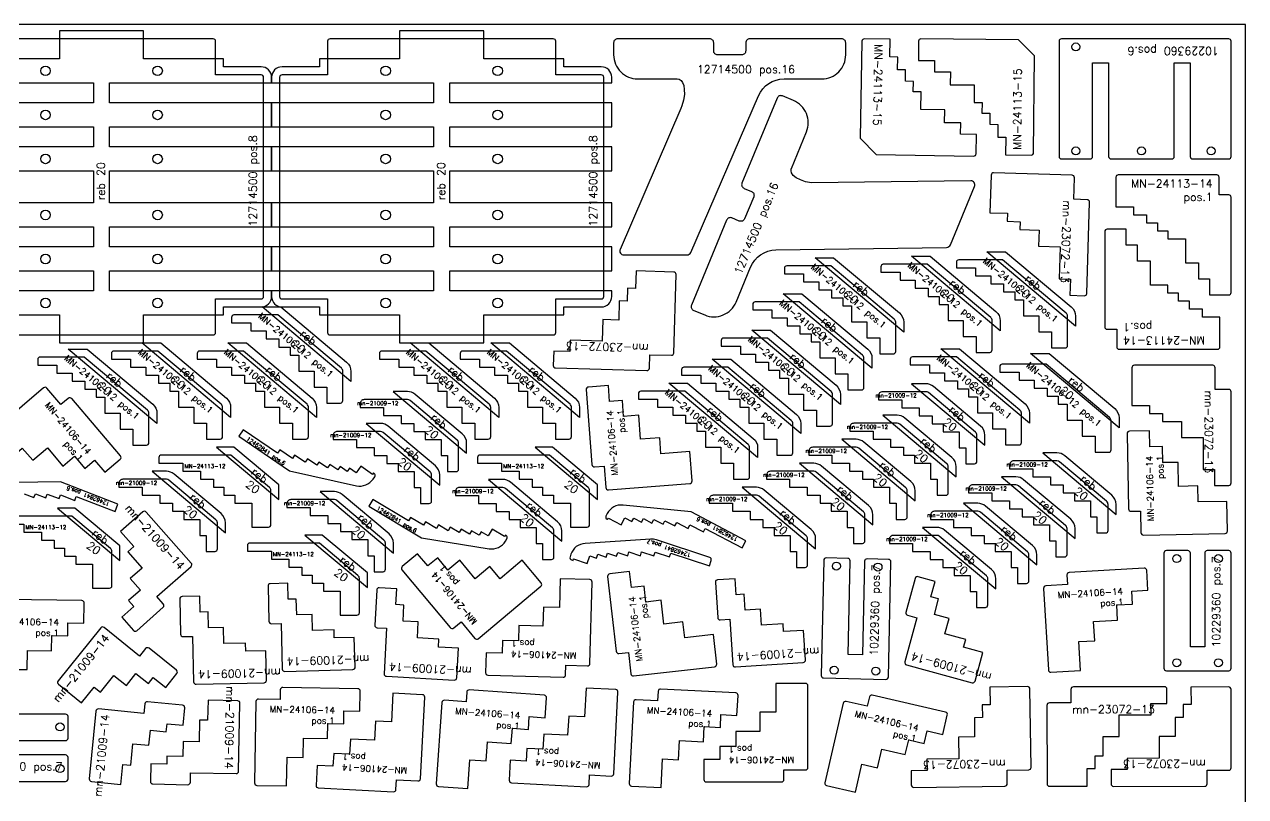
# Model space of a CAD drawing. Header units: millimetres. Extents: x 0 to 2500, y -105 to 1860.
# Drawn here: x 974 to 2500, y 895 to 1860 of the extents above; entities that cross this region are included whole.
import ezdxf

# ---------------------------------------------------------------- set-up
doc = ezdxf.new("R2010")
doc.units = ezdxf.units.MM
for name, color, linetype in [('10229360', 7, 'Continuous'), ('12462841', 7, 'Continuous'), ('12714500', 7, 'Continuous'), ('MN-21009-12', 7, 'Continuous'), ('MN-21009-14', 7, 'Continuous'), ('MN-23072-13', 7, 'Continuous'), ('MN-24106-12', 7, 'Continuous'), ('MN-24106-14', 7, 'Continuous'), ('MN-24113-13', 7, 'Continuous'), ('MN-24113-14', 7, 'Continuous'), ('MN24113-12', 7, 'Continuous'), ('reb 20', 6, 'Continuous'), ('Rebaixo', 6, 'Continuous'), ('sheet', 24, 'Continuous'), ('Texto', 7, 'Continuous')]:
    doc.layers.add(name, color=color, linetype=linetype)
doc.styles.get("Standard").update_dxf_attribs({"font": 'txt.shx'})

msp = doc.modelspace()

# ---------------------------------------------------------------- linework, layer by layer
at = {"layer": '10229360', "color": 32}
for points in [[(2308.9, 1812), (2328.9, 1812), (2328.9, 1695, 0.414214), (2331.9, 1692), (2407.9, 1692, 0.414214), (2410.9, 1695), (2410.9, 1812), (2430.9, 1812), (2430.9, 1695, 0.414214), (2433.9, 1692), (2478.9, 1692, 0.414214), (2481.9, 1695), (2481.9, 1839, 0.414214), (2478.9, 1842), (2269.9, 1842, 0.414214), (2266.9, 1839), (2266.9, 1695, 0.414214), (2269.9, 1692), (2305.9, 1692, 0.414214), (2308.9, 1695)], [(2023.9, 1189.4), (2021.3, 1072.4), (2003.3, 1072.8), (2005.9, 1189.8, 0.414214), (2003, 1192.9), (1976, 1193.5, 0.414214), (1972.9, 1190.5), (1969.7, 1046.6, 0.414214), (1972.7, 1043.5), (2050.6, 1041.8, 0.414214), (2053.7, 1044.7), (2056.9, 1188.7, 0.414214), (2054, 1191.7), (2027, 1192.3, 0.414214)], [(2449, 1199.6), (2449, 1082.6), (2431, 1082.6), (2431, 1199.6, 0.414214), (2428, 1202.6), (2401, 1202.6, 0.414214), (2398, 1199.6), (2398, 1055.6, 0.414214), (2401, 1052.6), (2479, 1052.6, 0.414214), (2482, 1055.6), (2482, 1199.6, 0.414214), (2479, 1202.6), (2452, 1202.6, 0.414214)], [(1025.6, 947.3), (908.6, 947.3), (908.6, 965.3), (1025.6, 965.3, 0.414214), (1028.6, 968.3), (1028.6, 995.3, 0.414214), (1025.6, 998.3), (881.6, 998.3, 0.414214), (878.6, 995.3), (878.6, 917.3, 0.414214), (881.6, 914.3), (1025.6, 914.3, 0.414214), (1028.6, 917.3), (1028.6, 944.3, 0.414214)]]:
    msp.add_lwpolyline(points, format="xyb", close=True, dxfattribs=at)
for centre in [(2287.9, 1832), (2287.9, 1702), (2369.9, 1702), (2456.9, 1702), (2414, 1192.6), (2466, 1192.6), (1988.7, 1183.2), (2040.7, 1182), (1985.9, 1053.2), (2037.9, 1052.1), (2414, 1062.6), (2466, 1062.6), (1018.6, 982.3), (1018.6, 930.3)]:
    msp.add_circle(centre, 5, dxfattribs=at)
at = {"layer": '12462841', "color": 32}
for points in [[(1409.9, 1292), (1411.9, 1294.9, 0.414214), (1411.1, 1299), (1410.3, 1299.6), (1409.2, 1297.9), (1394.3, 1308.1), (1388.7, 1299.8), (1380.4, 1305.5), (1377.6, 1301.3), (1368.5, 1307.5), (1365.7, 1303.4), (1355.8, 1310.1), (1352.9, 1306), (1342.2, 1313.3), (1339.4, 1309.2), (1327.8, 1317.1), (1325, 1313), (1311.8, 1322), (1309, 1317.8), (1293.3, 1328.5), (1290.5, 1324.4), (1247.5, 1353.7), (1241.9, 1345.4), (1305.5, 1302.1), (1389.1, 1283.7, 0.306166)], [(1575.2, 1214.4), (1577, 1217.4, 0.414214), (1575.9, 1221.5), (1575.1, 1222), (1574.1, 1220.3), (1558.6, 1229.5), (1553.5, 1221), (1544.9, 1226.1), (1542.3, 1221.8), (1532.9, 1227.5), (1530.3, 1223.2), (1520, 1229.4), (1517.5, 1225.1), (1506.3, 1231.8), (1503.7, 1227.5), (1491.7, 1234.7), (1489.2, 1230.4), (1475.4, 1238.6), (1472.9, 1234.3), (1456.6, 1244.1), (1454, 1239.8), (1409.4, 1266.6), (1404.3, 1258), (1470.3, 1218.4), (1554.9, 1204.9, 0.306166)], [(1702.4, 1248.9), (1700.8, 1245.8, 0.414214), (1702.1, 1241.8), (1702.9, 1241.3), (1703.9, 1243.1), (1719.8, 1234.7), (1724.5, 1243.6), (1733.3, 1238.9), (1735.6, 1243.3), (1745.4, 1238.2), (1747.7, 1242.7), (1758.3, 1237.1), (1760.7, 1241.5), (1772.2, 1235.5), (1774.5, 1239.9), (1786.9, 1233.4), (1789.2, 1237.8), (1803.4, 1230.4), (1805.7, 1234.8), (1822.5, 1225.9), (1824.8, 1230.4), (1870.9, 1206.2), (1875.5, 1215), (1807.4, 1250.9), (1722.1, 1259.5, 0.306166)], [(1657, 1198), (1655.9, 1194.7, 0.414214), (1657.8, 1190.9), (1659.7, 1190.3), (1660.3, 1192.2), (1677.4, 1186.6), (1680.5, 1196.1), (1689.1, 1193.3), (1690.6, 1198), (1701.1, 1194.6), (1702.7, 1199.3), (1714.1, 1195.6), (1715.6, 1200.3), (1728, 1196.2), (1729.5, 1201), (1743.8, 1196.3), (1745.3, 1201.1), (1760.5, 1196.1), (1762.1, 1200.8), (1780.2, 1194.9), (1781.7, 1199.6), (1830.2, 1183.7), (1832.3, 1190.3, 0.414214), (1830.4, 1194.1), (1763.8, 1216, 0.095887), (1756.3, 1217), (1674.7, 1211.7, 0.306166)]]:
    msp.add_lwpolyline(points, format="xyb", close=True, dxfattribs=at)
msp.add_lwpolyline([(973.9, 1273.7), (986, 1269), (987.8, 1273.7), (1000.9, 1268.6), (1002.7, 1273.3), (1017.6, 1267.6), (1019.4, 1272.2), (1037.1, 1265.4), (1038.9, 1270.1), (1087.4, 1251.4), (1091, 1260.7), (1019.2, 1288.4), (933.5, 1287.1, 0.306166)], format="xyb", dxfattribs=at)
at = {"layer": '12714500', "color": 6}
for points in [[(931, 1842, 0.414214), (928, 1839), (928, 1797), (871, 1797, 0.414214), (868, 1794), (868, 1520, 0.414214), (871, 1517), (928, 1517), (928, 1475, 0.414214), (931, 1472), (1210, 1472, 0.414214), (1213, 1475), (1213, 1517), (1270, 1517, 0.414214), (1273, 1520), (1273, 1794, 0.414214), (1270, 1797), (1213, 1797), (1213, 1839, 0.414214), (1210, 1842)], [(1356, 1842, 0.414214), (1353, 1839), (1353, 1797), (1296, 1797, 0.414214), (1293, 1794), (1293, 1520, 0.414214), (1296, 1517), (1353, 1517), (1353, 1475, 0.414214), (1356, 1472), (1635, 1472, 0.414214), (1638, 1475), (1638, 1517), (1695, 1517, 0.414214), (1698, 1520), (1698, 1794, 0.414214), (1695, 1797), (1638, 1797), (1638, 1839, 0.414214), (1635, 1842)]]:
    msp.add_lwpolyline(points, format="xyb", close=True, dxfattribs=at)
at = {"layer": '12714500', "color": 32}
for points in [[(1789.8, 1792), (1792.4, 1791.5), (1794.6, 1790), (1796.4, 1787.5), (1797.9, 1783.7), (1798.7, 1778.8), (1798.8, 1772.6), (1797.8, 1765.5), (1795.7, 1758.3), (1794.4, 1755), (1718.4, 1579, 0.53932), (1723, 1572), (1802.1, 1572, 0.299275), (1806.7, 1575), (1891.3, 1770.9, -0.299275), (1923.4, 1792), (1970.4, 1792, 0.414214), (2000.4, 1822), (2000.4, 1837, 0.414214), (1995.4, 1842), (1880.4, 1842, 0.414214), (1875.4, 1837), (1875.4, 1827, -0.414214), (1870.4, 1822), (1840.4, 1822, -0.414214), (1835.4, 1827), (1835.4, 1837, 0.414214), (1830.4, 1842), (1715.4, 1842, 0.414214), (1710.4, 1837), (1710.4, 1822, 0.414214), (1740.4, 1792)], [(1932.5, 1680.1), (1951.4, 1725.8, 0.414214), (1935.1, 1764.9), (1921.2, 1770.7, 0.414214), (1914.7, 1768), (1870.7, 1661.7, 0.414214), (1873.5, 1655.2), (1882.7, 1651.3, -0.414214), (1885.4, 1644.8), (1873.9, 1617.1, -0.414214), (1867.4, 1614.4), (1858.2, 1618.2, 0.414214), (1851.6, 1615.5), (1807.7, 1509.2, 0.414214), (1810.4, 1502.7), (1824.2, 1497, 0.414214), (1863.4, 1513.2), (1881.4, 1556.6, -0.299275), (1913.2, 1578.3), (2126.5, 1581.5, 0.299275), (2131.1, 1584.6), (2161.3, 1657.7, 0.53932), (2156.6, 1664.6), (1957.5, 1662.1), (1950.2, 1663.4), (1943.7, 1665.7), (1938.5, 1668.4), (1934.8, 1671.4), (1932.7, 1674.4), (1932, 1677.1), (1932.3, 1679.6)]]:
    msp.add_lwpolyline(points, format="xyb", close=True, dxfattribs=at)
at = {"layer": '12714500', "color": 6}
for centre in [(1000.5, 1802), (1140.5, 1802), (1425.5, 1802), (1565.5, 1802), (1000.5, 1747), (1140.5, 1747), (1425.5, 1747), (1565.5, 1747), (1000.5, 1692), (1140.5, 1692), (1425.5, 1692), (1565.5, 1692), (1000.5, 1622), (1140.5, 1622), (1425.5, 1622), (1565.5, 1622), (1000.5, 1567), (1140.5, 1567), (1425.5, 1567), (1565.5, 1567), (1000.5, 1512), (1140.5, 1512), (1425.5, 1512), (1565.5, 1512)]:
    msp.add_circle(centre, 6, dxfattribs=at)
at = {"layer": 'MN-21009-12', "color": 1}
for points in [[(1494.7, 1321.3), (1502.7, 1321.3), (1502.7, 1301.3), (1513.7, 1301.3, 0.414214), (1516.7, 1304.3), (1516.7, 1336.9, 0.221695), (1514.9, 1340.8), (1456.1, 1390.1, 0.176327), (1452.9, 1391.3), (1398.7, 1391.3, 0.414214), (1393.7, 1386.3), (1393.7, 1381.3), (1422.7, 1381.3), (1422.7, 1371.3), (1444.7, 1371.3), (1444.7, 1361.3), (1460.7, 1361.3), (1460.7, 1351.3), (1474.7, 1351.3), (1474.7, 1341.3), (1494.7, 1341.3)], [(2106.5, 1291.7), (2114.5, 1291.7), (2114.5, 1271.7), (2125.5, 1271.7, 0.414214), (2128.5, 1274.7), (2128.5, 1307.4, 0.221695), (2126.7, 1311.2), (2067.9, 1360.6, 0.176327), (2064.6, 1361.7), (2010.5, 1361.7, 0.414214), (2005.5, 1356.7), (2005.5, 1351.7), (2034.5, 1351.7), (2034.5, 1341.7), (2056.5, 1341.7), (2056.5, 1331.7), (2072.5, 1331.7), (2072.5, 1321.7), (2086.5, 1321.7), (2086.5, 1311.7), (2106.5, 1311.7)], [(1461, 1281.5), (1469, 1281.5), (1469, 1261.5), (1480, 1261.5, 0.414214), (1483, 1264.5), (1483, 1297.1, 0.221695), (1481.2, 1301), (1422.4, 1350.3, 0.176327), (1419.2, 1351.5), (1365, 1351.5, 0.414214), (1360, 1346.5), (1360, 1341.5), (1389, 1341.5), (1389, 1331.5), (1411, 1331.5), (1411, 1321.5), (1427, 1321.5), (1427, 1311.5), (1441, 1311.5), (1441, 1301.5), (1461, 1301.5)], [(2002.3, 1231.7), (2010.3, 1231.7), (2010.3, 1211.7), (2021.3, 1211.7, 0.414214), (2024.3, 1214.7), (2024.3, 1247.4, 0.221695), (2022.5, 1251.2), (1963.6, 1300.6, 0.176327), (1960.4, 1301.7), (1906.3, 1301.7, 0.414214), (1901.3, 1296.7), (1901.3, 1291.7), (1930.3, 1291.7), (1930.3, 1281.7), (1952.3, 1281.7), (1952.3, 1271.7), (1968.3, 1271.7), (1968.3, 1261.7), (1982.3, 1261.7), (1982.3, 1251.7), (2002.3, 1251.7)], [(2254.9, 1214.7), (2262.9, 1214.7), (2262.9, 1194.7), (2273.9, 1194.7, 0.414214), (2276.9, 1197.7), (2276.9, 1230.4, 0.221695), (2275.1, 1234.2), (2216.3, 1283.6, 0.176327), (2213.1, 1284.7), (2158.9, 1284.7, 0.414214), (2153.9, 1279.7), (2153.9, 1274.7), (2182.9, 1274.7), (2182.9, 1264.7), (2204.9, 1264.7), (2204.9, 1254.7), (2220.9, 1254.7), (2220.9, 1244.7), (2234.9, 1244.7), (2234.9, 1234.7), (2254.9, 1234.7)], [(1613.7, 1211.5), (1621.7, 1211.5), (1621.7, 1191.5), (1632.7, 1191.5, 0.414214), (1635.7, 1194.5), (1635.7, 1227.2, 0.221695), (1633.9, 1231), (1575.1, 1280.3, 0.176327), (1571.9, 1281.5), (1517.7, 1281.5, 0.414214), (1512.7, 1276.5), (1512.7, 1271.5), (1541.7, 1271.5), (1541.7, 1261.5), (1563.7, 1261.5), (1563.7, 1251.5), (1579.7, 1251.5), (1579.7, 1241.5), (1593.7, 1241.5), (1593.7, 1231.5), (1613.7, 1231.5)], [(1930.8, 1201.7), (1938.8, 1201.7), (1938.8, 1181.7), (1949.8, 1181.7, 0.414214), (1952.8, 1184.7), (1952.8, 1217.4, 0.221695), (1951, 1221.2), (1892.1, 1270.6, 0.176327), (1888.9, 1271.7), (1834.8, 1271.7, 0.414214), (1829.8, 1266.7), (1829.8, 1261.7), (1858.8, 1261.7), (1858.8, 1251.7), (1880.8, 1251.7), (1880.8, 1241.7), (1896.8, 1241.7), (1896.8, 1231.7), (1910.8, 1231.7), (1910.8, 1221.7), (1930.8, 1221.7)], [(2207.2, 1181.7), (2215.2, 1181.7), (2215.2, 1161.7), (2226.2, 1161.7, 0.414214), (2229.2, 1164.7), (2229.2, 1197.4, 0.221695), (2227.4, 1201.2), (2168.6, 1250.6, 0.176327), (2165.4, 1251.7), (2111.2, 1251.7, 0.414214), (2106.2, 1246.7), (2106.2, 1241.7), (2135.2, 1241.7), (2135.2, 1231.7), (2157.2, 1231.7), (2157.2, 1221.7), (2173.2, 1221.7), (2173.2, 1211.7), (2187.2, 1211.7), (2187.2, 1201.7), (2207.2, 1201.7)]]:
    msp.add_lwpolyline(points, format="xyb", close=True, dxfattribs=at)
at = {"layer": 'MN-21009-12', "color": 5}
for points in [[(2142.3, 1331.1), (2150.3, 1331.1), (2150.3, 1311.1), (2161.3, 1311.1, 0.414214), (2164.3, 1314.1), (2164.3, 1346.8, 0.221695), (2162.5, 1350.6), (2103.7, 1400, 0.176327), (2100.5, 1401.1), (2046.3, 1401.1, 0.414214), (2041.3, 1396.1), (2041.3, 1391.1), (2070.3, 1391.1), (2070.3, 1381.1), (2092.3, 1381.1), (2092.3, 1371.1), (2108.3, 1371.1), (2108.3, 1361.1), (2122.3, 1361.1), (2122.3, 1351.1), (2142.3, 1351.1)], [(2055.2, 1261.7), (2063.2, 1261.7), (2063.2, 1241.7), (2074.2, 1241.7, 0.414214), (2077.2, 1244.7), (2077.2, 1277.4, 0.221695), (2075.4, 1281.2), (2016.6, 1330.6, 0.176327), (2013.4, 1331.7), (1959.2, 1331.7, 0.414214), (1954.2, 1326.7), (1954.2, 1321.7), (1983.2, 1321.7), (1983.2, 1311.7), (2005.2, 1311.7), (2005.2, 1301.7), (2021.2, 1301.7), (2021.2, 1291.7), (2035.2, 1291.7), (2035.2, 1281.7), (2055.2, 1281.7)], [(2306.2, 1244.7), (2314.2, 1244.7), (2314.2, 1224.7), (2325.2, 1224.7, 0.414214), (2328.2, 1227.7), (2328.2, 1260.4, 0.221695), (2326.4, 1264.2), (2267.6, 1313.6, 0.176327), (2264.3, 1314.7), (2210.2, 1314.7, 0.414214), (2205.2, 1309.7), (2205.2, 1304.7), (2234.2, 1304.7), (2234.2, 1294.7), (2256.2, 1294.7), (2256.2, 1284.7), (2272.2, 1284.7), (2272.2, 1274.7), (2286.2, 1274.7), (2286.2, 1264.7), (2306.2, 1264.7)], [(1193.3, 1221.7), (1201.3, 1221.7), (1201.3, 1201.7), (1212.3, 1201.7, 0.414214), (1215.3, 1204.7), (1215.3, 1237.4, 0.221695), (1213.5, 1241.2), (1154.7, 1290.6, 0.176327), (1151.5, 1291.7), (1097.3, 1291.7, 0.414214), (1092.3, 1286.7), (1092.3, 1281.7), (1121.3, 1281.7), (1121.3, 1271.7), (1143.3, 1271.7), (1143.3, 1261.7), (1159.3, 1261.7), (1159.3, 1251.7), (1173.3, 1251.7), (1173.3, 1241.7), (1193.3, 1241.7)], [(1403.2, 1196.3), (1411.2, 1196.3), (1411.2, 1176.3), (1422.2, 1176.3, 0.414214), (1425.2, 1179.3), (1425.2, 1211.9, 0.221695), (1423.4, 1215.7), (1364.6, 1265.1, 0.176327), (1361.4, 1266.3), (1307.2, 1266.3, 0.414214), (1302.2, 1261.3), (1302.2, 1256.3), (1331.2, 1256.3), (1331.2, 1246.3), (1353.2, 1246.3), (1353.2, 1236.3), (1369.2, 1236.3), (1369.2, 1226.3), (1383.2, 1226.3), (1383.2, 1216.3), (1403.2, 1216.3)], [(2155.9, 1151.7), (2163.9, 1151.7), (2163.9, 1131.7), (2174.9, 1131.7, 0.414214), (2177.9, 1134.7), (2177.9, 1167.4, 0.221695), (2176.1, 1171.2), (2117.3, 1220.6, 0.176327), (2114.1, 1221.7), (2059.9, 1221.7, 0.414214), (2054.9, 1216.7), (2054.9, 1211.7), (2083.9, 1211.7), (2083.9, 1201.7), (2105.9, 1201.7), (2105.9, 1191.7), (2121.9, 1191.7), (2121.9, 1181.7), (2135.9, 1181.7), (2135.9, 1171.7), (2155.9, 1171.7)]]:
    msp.add_lwpolyline(points, format="xyb", close=True, dxfattribs=at)
at = {"layer": 'MN-21009-14', "color": 32}
for points in [[(1104, 1140.1), (1110.7, 1132.6), (1095.7, 1119.4), (1110.3, 1102.9, 0.414214), (1114.5, 1102.6), (1147.5, 1131.8, 0.414214), (1147.7, 1136.1), (1139.7, 1145.1), (1182.4, 1182.9, 0.414214), (1182.7, 1187.1), (1126.3, 1250.7, 0.414214), (1122, 1251), (1094.3, 1226.4), (1110.9, 1207.7), (1103.4, 1201.1), (1121.4, 1180.9), (1106.4, 1167.6), (1119, 1153.4)], [(1313.9, 1142.1), (1303.9, 1141.9), (1303.4, 1161.9), (1281.4, 1161.2, 0.414214), (1278.5, 1158.1), (1279.7, 1114.2, 0.414214), (1282.8, 1111.2), (1294.8, 1111.6), (1296.4, 1054.6, 0.414214), (1299.5, 1051.7), (1384.5, 1054.1, 0.414214), (1387.4, 1057.2), (1386.3, 1094.2), (1361.3, 1093.5), (1361.1, 1103.5), (1334.1, 1102.7), (1333.5, 1122.7), (1314.5, 1122.2)], [(1873.5, 1148.2), (1863.5, 1147.5), (1862.2, 1167.5), (1840.3, 1166.1, 0.414214), (1837.5, 1162.9), (1840.4, 1119, 0.414214), (1843.6, 1116.2), (1855.5, 1117), (1859.3, 1060.1, 0.414214), (1862.5, 1057.3), (1947.3, 1062.9, 0.414214), (1950.1, 1066.1), (1947.7, 1103), (1922.7, 1101.4), (1922.1, 1111.3), (1895.1, 1109.6), (1893.8, 1129.5), (1874.8, 1128.3)], [(2116.5, 1142.3), (2106.8, 1144.9), (2112.1, 1164.2), (2090.9, 1170, 0.414214), (2087.2, 1167.9), (2075.6, 1125.5, 0.414214), (2077.7, 1121.8), (2089.3, 1118.6), (2074.2, 1063.7, 0.414214), (2076.3, 1060), (2158.3, 1037.5, 0.414214), (2162, 1039.7), (2171.8, 1075.3), (2147.7, 1081.9), (2150.3, 1091.6), (2124.3, 1098.7), (2129.5, 1118), (2111.2, 1123)], [(1203.7, 1126), (1193.7, 1125.7), (1193.3, 1145.7), (1171.3, 1145.3, 0.414214), (1168.3, 1142.2), (1169.3, 1098.2, 0.414214), (1172.3, 1095.3), (1184.3, 1095.5), (1185.6, 1038.5, 0.414214), (1188.6, 1035.6), (1273.6, 1037.4, 0.414214), (1276.5, 1040.5), (1275.8, 1077.5), (1250.8, 1077), (1250.5, 1087), (1223.5, 1086.4), (1223.1, 1106.4), (1204.1, 1106)], [(1448.3, 1134.5), (1438.3, 1135.1), (1439.4, 1155), (1417.5, 1156.2, 0.414214), (1414.3, 1153.4), (1411.9, 1109.5, 0.414214), (1414.7, 1106.3), (1426.7, 1105.7), (1423.6, 1048.7, 0.414214), (1426.4, 1045.6), (1511.3, 1040.9, 0.414214), (1514.4, 1043.8), (1516.5, 1080.7), (1491.5, 1082.1), (1492.1, 1092.1), (1465.1, 1093.5), (1466.2, 1113.5), (1447.2, 1114.5)], [(1129, 1036.5), (1135.2, 1044.3), (1150.8, 1031.7), (1164.6, 1048.9, 0.414214), (1164.1, 1053.1), (1129.9, 1080.7, 0.414214), (1125.6, 1080.2), (1118.1, 1070.9), (1073.7, 1106.6, 0.414214), (1069.5, 1106.1), (1016.2, 1039.9, 0.414214), (1016.7, 1035.7), (1045.5, 1012.5), (1061.2, 1032), (1069, 1025.7), (1085.9, 1046.7), (1101.5, 1034.2), (1113.4, 1049)], [(1151.4, 976.4), (1152.4, 986.4), (1172.3, 984.4), (1174.4, 1006.3, 0.414214), (1171.7, 1009.6), (1127.9, 1013.9, 0.414214), (1124.7, 1011.2), (1123.5, 999.2), (1066.8, 1004.8, 0.414214), (1063.5, 1002.1), (1055.2, 917.5, 0.414214), (1057.9, 914.2), (1094.7, 910.6), (1097.1, 935.5), (1107.1, 934.5), (1109.7, 961.4), (1129.6, 959.4), (1131.5, 978.4)], [(1152.1, 945.8), (1151.9, 935.8), (1131.9, 936.2), (1131.5, 914.2, 0.414214), (1134.4, 911.1), (1178.4, 910.2, 0.414214), (1181.5, 913.2), (1181.7, 925.2), (1238.7, 924, 0.414214), (1241.8, 926.9), (1243.5, 1011.9, 0.414214), (1240.6, 1015), (1203.6, 1015.7), (1203.1, 990.7), (1193.1, 990.9), (1192.5, 963.9), (1172.5, 964.3), (1172.1, 945.3)]]:
    msp.add_lwpolyline(points, format="xyb", close=True, dxfattribs=at)
at = {"layer": 'MN-23072-13', "color": 32}
for points in [[(2241.4, 1582.8), (2268.3, 1582), (2267.1, 1542), (2281.1, 1541.6), (2280.5, 1521.6), (2298.5, 1521, 0.414214), (2301.6, 1523.9), (2305.1, 1637.9, 0.414214), (2302.2, 1640.9), (2285.2, 1641.5), (2286.1, 1668.5, 0.414214), (2283.2, 1671.6), (2185.2, 1674.6, 0.414214), (2182.1, 1671.7), (2180.6, 1624.7), (2202.6, 1624), (2202.3, 1614), (2218.3, 1613.5), (2218, 1603.6), (2242, 1602.8)], [(1696.7, 1491.2), (1695.9, 1464.2), (1656, 1465.4), (1655.5, 1451.4), (1635.5, 1452), (1635, 1434, 0.414214), (1637.9, 1430.9), (1751.9, 1427.5, 0.414214), (1755, 1430.4), (1755.5, 1447.4), (1782.5, 1446.6, 0.414214), (1785.5, 1449.5), (1788.4, 1547.5, 0.414214), (1785.5, 1550.6), (1738.5, 1552), (1737.9, 1530), (1727.9, 1530.3), (1727.4, 1514.3), (1717.4, 1514.6), (1716.7, 1490.6)], [(2420, 1344.1), (2447, 1344.1), (2447, 1304.1), (2461, 1304.1), (2461, 1284.1), (2479, 1284.1, 0.414214), (2482, 1287.1), (2482, 1401.1, 0.414214), (2479, 1404.1), (2462, 1404.1), (2462, 1431.1, 0.414214), (2459, 1434.1), (2361, 1434.1, 0.414214), (2358, 1431.1), (2358, 1384.1), (2380, 1384.1), (2380, 1374.1), (2396, 1374.1), (2396, 1364.1), (2420, 1364.1)], [(2141.4, 969.6), (2141.8, 942.6), (2101.8, 942), (2102, 928), (2082, 927.7), (2082.3, 909.7, 0.414214), (2085.3, 906.8), (2199.3, 908.3, 0.414214), (2202.3, 911.4), (2202, 928.4), (2229, 928.8, 0.414214), (2232, 931.8), (2230.6, 1029.8, 0.414214), (2227.6, 1032.8), (2180.6, 1032.1), (2180.9, 1010.1), (2170.9, 1010), (2171.1, 994), (2161.1, 993.8), (2161.4, 969.8)], [(2341.9, 970.5), (2341.9, 997.5), (2381.9, 997.5), (2381.8, 1011.5), (2401.8, 1011.6), (2401.8, 1029.6, 0.414214), (2398.8, 1032.6), (2284.8, 1032.3, 0.414214), (2281.8, 1029.3), (2281.8, 1012.3), (2254.8, 1012.3, 0.414214), (2251.8, 1009.3), (2252, 911.3, 0.414214), (2255, 908.3), (2302, 908.4), (2302, 930.4), (2312, 930.4), (2312, 946.4), (2322, 946.4), (2321.9, 970.4)], [(2391.9, 970.2), (2392, 943.2), (2352, 943.1), (2352, 929.1), (2332, 929.1), (2332, 911.1, 0.414214), (2335, 908.1), (2449, 908.3, 0.414214), (2452, 911.3), (2452, 928.3), (2479, 928.3, 0.414214), (2482, 931.3), (2481.8, 1029.3, 0.414214), (2478.8, 1032.3), (2431.8, 1032.2), (2431.9, 1010.2), (2421.9, 1010.2), (2421.9, 994.2), (2411.9, 994.2), (2411.9, 970.2)]]:
    msp.add_lwpolyline(points, format="xyb", close=True, dxfattribs=at)
at = {"layer": 'MN-24106-12', "color": 3}
for points in [[(1923.8, 1548.4), (1947.8, 1548.4), (1947.8, 1538.4), (1966.8, 1538.4), (1966.8, 1528.4), (1982.8, 1528.4), (1982.8, 1518.4), (1996.8, 1518.4), (1996.8, 1508.4), (2007.8, 1508.4), (2007.8, 1488.4), (2026.8, 1488.4), (2026.8, 1468.4), (2042.8, 1468.4), (2042.8, 1448.4), (2059.8, 1448.4, 0.414214), (2062.8, 1451.4), (2062.8, 1488.1, 0.221695), (2061, 1491.9), (1981.7, 1558.4), (1926.8, 1558.4, 0.414214), (1923.8, 1555.4)], [(2044.3, 1550.3), (2068.3, 1550.3), (2068.3, 1540.3), (2087.3, 1540.3), (2087.3, 1530.3), (2103.3, 1530.3), (2103.3, 1520.3), (2117.3, 1520.3), (2117.3, 1510.3), (2128.3, 1510.3), (2128.3, 1490.3), (2147.3, 1490.3), (2147.3, 1470.3), (2163.3, 1470.3), (2163.3, 1450.3), (2180.3, 1450.3, 0.414214), (2183.3, 1453.3), (2183.3, 1489.9, 0.221695), (2181.5, 1493.7), (2102.2, 1560.3), (2047.3, 1560.3, 0.414214), (2044.3, 1557.3)], [(2138.6, 1555.9), (2162.6, 1555.9), (2162.6, 1545.9), (2181.6, 1545.9), (2181.6, 1535.9), (2197.6, 1535.9), (2197.6, 1525.9), (2211.6, 1525.9), (2211.6, 1515.9), (2222.6, 1515.9), (2222.6, 1495.9), (2241.6, 1495.9), (2241.6, 1475.9), (2257.6, 1475.9), (2257.6, 1455.9), (2274.6, 1455.9, 0.414214), (2277.6, 1458.9), (2277.6, 1495.5, 0.221695), (2275.8, 1499.3), (2196.4, 1565.9), (2141.6, 1565.9, 0.414214), (2138.6, 1562.9)], [(1884.2, 1503.4), (1908.2, 1503.4), (1908.2, 1493.4), (1927.2, 1493.4), (1927.2, 1483.4), (1943.2, 1483.4), (1943.2, 1473.4), (1957.2, 1473.4), (1957.2, 1463.4), (1968.2, 1463.4), (1968.2, 1443.4), (1987.2, 1443.4), (1987.2, 1423.4), (2003.2, 1423.4), (2003.2, 1403.4), (2020.2, 1403.4, 0.414214), (2023.2, 1406.4), (2023.2, 1443, 0.221695), (2021.4, 1446.8), (1942.1, 1513.4), (1887.2, 1513.4, 0.414214), (1884.2, 1510.4)], [(1233, 1487), (1257, 1487), (1257, 1477), (1276, 1477), (1276, 1467), (1292, 1467), (1292, 1457), (1306, 1457), (1306, 1447), (1317, 1447), (1317, 1427), (1336, 1427), (1336, 1407), (1352, 1407), (1352, 1387), (1369, 1387, 0.414214), (1372, 1390), (1372, 1426.6, 0.221695), (1370.2, 1430.4), (1290.9, 1497), (1236, 1497, 0.414214), (1233, 1494)], [(1844.8, 1458.1), (1868.8, 1458.1), (1868.8, 1448.1), (1887.8, 1448.1), (1887.8, 1438.1), (1903.8, 1438.1), (1903.8, 1428.1), (1917.8, 1428.1), (1917.8, 1418.1), (1928.8, 1418.1), (1928.8, 1398.1), (1947.8, 1398.1), (1947.8, 1378.1), (1963.8, 1378.1), (1963.8, 1358.1), (1980.8, 1358.1, 0.414214), (1983.8, 1361.1), (1983.8, 1397.7, 0.221695), (1982, 1401.6), (1902.7, 1468.1), (1847.8, 1468.1, 0.414214), (1844.8, 1465.1)], [(1082.8, 1442), (1106.8, 1442), (1106.8, 1432), (1125.8, 1432), (1125.8, 1422), (1141.8, 1422), (1141.8, 1412), (1155.8, 1412), (1155.8, 1402), (1166.8, 1402), (1166.8, 1382), (1185.8, 1382), (1185.8, 1362), (1201.8, 1362), (1201.8, 1342), (1218.8, 1342, 0.414214), (1221.8, 1345), (1221.8, 1381.6, 0.221695), (1220.1, 1385.4), (1140.7, 1452), (1085.8, 1452, 0.414214), (1082.8, 1449)], [(1190, 1442), (1214, 1442), (1214, 1432), (1233, 1432), (1233, 1422), (1249, 1422), (1249, 1412), (1263, 1412), (1263, 1402), (1274, 1402), (1274, 1382), (1293, 1382), (1293, 1362), (1309, 1362), (1309, 1342), (1326, 1342, 0.414214), (1329, 1345), (1329, 1381.6, 0.221695), (1327.3, 1385.4), (1247.9, 1452), (1193, 1452, 0.414214), (1190, 1449)], [(1417.8, 1442), (1441.8, 1442), (1441.8, 1432), (1460.8, 1432), (1460.8, 1422), (1476.8, 1422), (1476.8, 1412), (1490.8, 1412), (1490.8, 1402), (1501.8, 1402), (1501.8, 1382), (1520.8, 1382), (1520.8, 1362), (1536.8, 1362), (1536.8, 1342), (1553.8, 1342, 0.414214), (1556.8, 1345), (1556.8, 1381.6, 0.221695), (1555, 1385.4), (1475.7, 1452), (1420.8, 1452, 0.414214), (1417.8, 1449)], [(1518.7, 1442), (1542.7, 1442), (1542.7, 1432), (1561.7, 1432), (1561.7, 1422), (1577.7, 1422), (1577.7, 1412), (1591.7, 1412), (1591.7, 1402), (1602.7, 1402), (1602.7, 1382), (1621.7, 1382), (1621.7, 1362), (1637.7, 1362), (1637.7, 1342), (1654.7, 1342, 0.414214), (1657.7, 1345), (1657.7, 1381.6, 0.221695), (1655.9, 1385.4), (1576.6, 1452), (1521.7, 1452, 0.414214), (1518.7, 1449)], [(990.8, 1434.5), (1014.8, 1434.5), (1014.8, 1424.5), (1033.8, 1424.5), (1033.8, 1414.5), (1049.8, 1414.5), (1049.8, 1404.5), (1063.8, 1404.5), (1063.8, 1394.5), (1074.8, 1394.5), (1074.8, 1374.5), (1093.8, 1374.5), (1093.8, 1354.5), (1109.8, 1354.5), (1109.8, 1334.5), (1126.8, 1334.5, 0.414214), (1129.8, 1337.5), (1129.8, 1374.1, 0.221695), (1128.1, 1378), (1048.7, 1444.5), (993.8, 1444.5, 0.414214), (990.8, 1441.5)], [(2080.9, 1434.7), (2104.9, 1434.7), (2104.9, 1424.7), (2123.9, 1424.7), (2123.9, 1414.7), (2139.9, 1414.7), (2139.9, 1404.7), (2153.9, 1404.7), (2153.9, 1394.7), (2164.9, 1394.7), (2164.9, 1374.7), (2183.9, 1374.7), (2183.9, 1354.7), (2199.9, 1354.7), (2199.9, 1334.7), (2216.9, 1334.7, 0.414214), (2219.9, 1337.7), (2219.9, 1374.4, 0.221695), (2218.1, 1378.2), (2138.8, 1444.7), (2083.9, 1444.7, 0.414214), (2080.9, 1441.7)], [(2192.9, 1425.5), (2216.9, 1425.5), (2216.9, 1415.5), (2235.9, 1415.5), (2235.9, 1405.5), (2251.9, 1405.5), (2251.9, 1395.5), (2265.9, 1395.5), (2265.9, 1385.5), (2276.9, 1385.5), (2276.9, 1365.5), (2295.9, 1365.5), (2295.9, 1345.5), (2311.9, 1345.5), (2311.9, 1325.5), (2328.9, 1325.5, 0.414214), (2331.9, 1328.5), (2331.9, 1365.1, 0.221695), (2330.1, 1368.9), (2250.8, 1435.5), (2195.9, 1435.5, 0.414214), (2192.9, 1432.5)], [(1795.2, 1421.7), (1819.2, 1421.7), (1819.2, 1411.7), (1838.2, 1411.7), (1838.2, 1401.7), (1854.2, 1401.7), (1854.2, 1391.7), (1868.2, 1391.7), (1868.2, 1381.7), (1879.2, 1381.7), (1879.2, 1361.7), (1898.2, 1361.7), (1898.2, 1341.7), (1914.2, 1341.7), (1914.2, 1321.7), (1931.2, 1321.7, 0.414214), (1934.2, 1324.7), (1934.2, 1361.3, 0.221695), (1932.4, 1365.2), (1853.1, 1431.7), (1798.2, 1431.7, 0.414214), (1795.2, 1428.7)], [(1741.3, 1391.7), (1765.3, 1391.7), (1765.3, 1381.7), (1784.3, 1381.7), (1784.3, 1371.7), (1800.3, 1371.7), (1800.3, 1361.7), (1814.3, 1361.7), (1814.3, 1351.7), (1825.3, 1351.7), (1825.3, 1331.7), (1844.3, 1331.7), (1844.3, 1311.7), (1860.3, 1311.7), (1860.3, 1291.7), (1877.3, 1291.7, 0.414214), (1880.3, 1294.7), (1880.3, 1331.3, 0.221695), (1878.5, 1335.2), (1799.2, 1401.7), (1744.3, 1401.7, 0.414214), (1741.3, 1398.7)]]:
    msp.add_lwpolyline(points, format="xyb", close=True, dxfattribs=at)
at = {"layer": 'MN-24106-14', "color": 32}
for points in [[(971.5, 1330.7), (984.5, 1315.5), (1002.8, 1331), (1022.2, 1308.2), (1036.7, 1320.5), (1049.7, 1305.3), (1061.9, 1315.7), (1074.8, 1300.5), (1093.9, 1316.7, 0.414214), (1094.2, 1320.9), (1033.2, 1392.5, 0.414214), (1029, 1392.8), (1019.8, 1385), (1002.3, 1405.6, 0.414214), (998.1, 1405.9), (920.5, 1339.7, 0.414214), (920.1, 1335.5), (944.1, 1307.3)], [(1769.5, 1323.7), (1768, 1343.6), (1744.1, 1341.8), (1741.8, 1371.7), (1722.8, 1370.2), (1721.3, 1390.2), (1705.3, 1388.9), (1703.8, 1408.9), (1678.9, 1407, 0.414214), (1676.1, 1403.7), (1683.3, 1310, 0.414214), (1686.6, 1307.3), (1698.5, 1308.2), (1700.6, 1281.3, 0.414214), (1703.8, 1278.5), (1805.5, 1286.3, 0.414214), (1808.3, 1289.6), (1805.4, 1326.4)], [(2440.6, 1263.4), (2440.2, 1283.4), (2416.2, 1282.9), (2415.6, 1312.9), (2396.7, 1312.5), (2396.3, 1332.5), (2380.3, 1332.2), (2379.9, 1352.2), (2354.9, 1351.7, 0.414214), (2351.9, 1348.7), (2353.8, 1254.7, 0.414214), (2356.8, 1251.7), (2368.8, 1252), (2369.3, 1225, 0.414214), (2372.4, 1222), (2474.4, 1224, 0.414214), (2477.3, 1227.1), (2476.6, 1264.1)], [(1568.5, 1167.5), (1555.7, 1182.9), (1537.2, 1167.5), (1518, 1190.5), (1503.4, 1178.3), (1490.6, 1193.6), (1478.3, 1183.4), (1465.5, 1198.7), (1446.3, 1182.7, 0.414214), (1445.9, 1178.5), (1506.2, 1106.4, 0.414214), (1510.5, 1106), (1519.7, 1113.7), (1537, 1093, 0.414214), (1541.2, 1092.6), (1619.5, 1158, 0.414214), (1619.8, 1162.2), (1596.1, 1190.6)], [(1799.2, 1093.6), (1797, 1113.5), (1773.1, 1110.8), (1769.7, 1140.6), (1750.8, 1138.4), (1748.6, 1158.3), (1732.7, 1156.5), (1730.4, 1176.4), (1705.6, 1173.5, 0.414214), (1702.9, 1170.2), (1713.6, 1076.8, 0.414214), (1716.9, 1074.2), (1728.8, 1075.5), (1731.9, 1048.7, 0.414214), (1735.2, 1046.1), (1836.5, 1057.6, 0.414214), (1839.2, 1060.9), (1835, 1097.7)], [(2291.6, 1088.9), (2311.5, 1090.1), (2310.1, 1114), (2340.1, 1115.8), (2339, 1134.7), (2358.9, 1135.9), (2358, 1151.9), (2378, 1153.1), (2376.5, 1178, 0.414214), (2373.3, 1180.8), (2279.5, 1175.3, 0.414214), (2276.7, 1172.2), (2277.4, 1160.2), (2250.4, 1158.6, 0.414214), (2247.6, 1155.4), (2253.6, 1053.6, 0.414214), (2256.7, 1050.8), (2293.7, 1053)], [(1642.6, 1131.5), (1622.6, 1132.1), (1622, 1108.1), (1592, 1108.9), (1591.5, 1089.9), (1571.5, 1090.5), (1571, 1074.5), (1551, 1075), (1550.3, 1050.1, 0.414214), (1553.2, 1047), (1647.2, 1044.4, 0.414214), (1650.3, 1047.3), (1650.6, 1059.3), (1677.6, 1058.5, 0.414214), (1680.7, 1061.4), (1683.5, 1163.4, 0.414214), (1680.6, 1166.5), (1643.6, 1167.5)], [(957.7, 1054.3), (977.7, 1054), (978, 1078), (1008, 1077.6), (1008.3, 1096.6), (1028.3, 1096.3), (1028.5, 1112.3), (1048.5, 1112), (1048.8, 1137, 0.414214), (1045.9, 1140.1), (951.9, 1141.4, 0.414214), (948.9, 1138.4), (948.7, 1126.4), (921.7, 1126.8, 0.414214), (918.7, 1123.8), (917.2, 1021.8, 0.414214), (920.2, 1018.8), (957.2, 1018.3)], [(1302.3, 944.6), (1322.3, 944.2), (1322.7, 968.2), (1352.7, 967.7), (1353.1, 986.7), (1373.1, 986.3), (1373.4, 1002.3), (1393.3, 1002), (1393.8, 1027, 0.414214), (1390.8, 1030), (1296.9, 1031.7, 0.414214), (1293.8, 1028.8), (1293.6, 1016.8), (1266.6, 1017.2, 0.414214), (1263.5, 1014.3), (1261.7, 912.3, 0.414214), (1264.7, 909.3), (1301.7, 908.6)], [(1432.7, 988.6), (1412.7, 989.6), (1411.5, 965.7), (1381.5, 967.2), (1380.5, 948.2), (1360.6, 949.3), (1359.7, 933.3), (1339.8, 934.3), (1338.5, 909.3, 0.414214), (1341.3, 906.2), (1435.2, 901.3, 0.414214), (1438.3, 904.2), (1439, 916.2), (1465.9, 914.8, 0.414214), (1469.1, 917.6), (1474.3, 1019.5, 0.414214), (1471.5, 1022.6), (1434.5, 1024.5)], [(1530.9, 941.2), (1550.9, 939.8), (1552.6, 963.8), (1582.5, 961.7), (1583.8, 980.6), (1603.8, 979.2), (1604.9, 995.2), (1624.8, 993.8), (1626.6, 1018.7, 0.414214), (1623.8, 1021.9), (1530, 1028.5, 0.414214), (1526.8, 1025.7), (1526, 1013.8), (1499.1, 1015.7, 0.414214), (1495.9, 1012.9), (1488.7, 911.1, 0.414214), (1491.5, 907.9), (1528.4, 905.3)], [(1674.1, 994.9), (1654.2, 995.9), (1652.9, 971.9), (1623, 973.5), (1622, 954.5), (1602, 955.6), (1601.1, 939.6), (1581.2, 940.7), (1579.9, 915.7, 0.414214), (1582.7, 912.5), (1676.6, 907.6, 0.414214), (1679.7, 910.4), (1680.4, 922.4), (1707.3, 921, 0.414214), (1710.5, 923.8), (1715.8, 1025.7, 0.414214), (1713, 1028.9), (1676, 1030.8)], [(1771.5, 942.5), (1791.5, 941.4), (1792.8, 965.4), (1822.7, 963.8), (1823.7, 982.8), (1843.7, 981.8), (1844.5, 997.7), (1864.5, 996.7), (1865.8, 1021.7, 0.414214), (1863, 1024.8), (1769.1, 1029.7, 0.414214), (1766, 1026.9), (1765.3, 1014.9), (1738.4, 1016.3, 0.414214), (1735.2, 1013.5), (1729.9, 911.6, 0.414214), (1732.7, 908.5), (1769.6, 906.6)], [(1913.1, 1000.7), (1893.1, 1000.7), (1893.1, 976.7), (1863.1, 976.7), (1863.1, 957.7), (1843.1, 957.7), (1843.1, 941.7), (1823.1, 941.7), (1823.1, 916.7, 0.414214), (1826.1, 913.7), (1920.1, 913.7, 0.414214), (1923.1, 916.7), (1923.1, 928.7), (1950.1, 928.7, 0.414214), (1953.1, 931.7), (1953.1, 1033.7, 0.414214), (1950.1, 1036.7), (1913.1, 1036.7)], [(2020.6, 935.7), (2040.1, 931.2), (2045.5, 954.6), (2074.8, 947.8), (2079.1, 966.3), (2098.5, 961.8), (2102.2, 977.4), (2121.6, 972.8), (2127.3, 997.2, 0.414214), (2125.1, 1000.8), (2033.5, 1022.1, 0.414214), (2029.9, 1019.8), (2027.2, 1008.1), (2000.9, 1014.2, 0.414214), (1997.3, 1012), (1974.2, 912.6, 0.414214), (1976.4, 909), (2012.5, 900.7)]]:
    msp.add_lwpolyline(points, format="xyb", close=True, dxfattribs=at)
at = {"layer": 'MN-24113-13', "color": 32}
for points in [[(2018.6, 1718.1), (2038.3, 1697.7), (2160.2, 1695.6, 0.414214), (2163.3, 1698.5), (2163.7, 1722.5), (2143.7, 1722.9), (2144, 1736.9), (2124, 1737.2), (2124.2, 1753.2), (2094.3, 1753.7), (2094.6, 1775.7), (2084.6, 1775.9), (2084.9, 1788.9), (2074.9, 1789.1), (2075.1, 1803.1), (2065.1, 1803.3), (2065.4, 1819.3), (2055.4, 1819.4), (2055.8, 1841.4), (2023.8, 1842, 0.414214), (2020.7, 1839)], [(2236.3, 1820.8), (2216.4, 1840.9), (2094.4, 1842, 0.414214), (2091.4, 1839), (2091.2, 1815), (2111.2, 1814.8), (2111.1, 1800.8), (2131.1, 1800.7), (2130.9, 1784.7), (2160.9, 1784.4), (2160.8, 1762.4), (2170.8, 1762.3), (2170.6, 1749.3), (2180.6, 1749.2), (2180.5, 1735.2), (2190.5, 1735.1), (2190.4, 1719.1), (2200.4, 1719.1), (2200.2, 1697.1), (2232.2, 1696.8, 0.414214), (2235.2, 1699.8)]]:
    msp.add_lwpolyline(points, format="xyb", close=True, dxfattribs=at)
at = {"layer": 'MN-24113-14', "color": 32}
for points in [[(2467, 1669, 0.414214), (2464, 1672), (2341, 1672, 0.414214), (2338, 1669), (2338, 1632), (2360, 1632), (2360, 1622), (2376, 1622), (2376, 1612), (2390, 1612), (2390, 1602), (2403, 1602), (2403, 1592), (2425, 1592), (2425, 1562), (2441, 1562), (2441, 1542), (2455, 1542), (2455, 1522), (2479, 1522, 0.414214), (2482, 1525), (2482, 1644, 0.414214), (2479, 1647), (2467, 1647)], [(2339, 1457.1, 0.414214), (2342, 1454.1), (2465, 1454.1, 0.414214), (2468, 1457.1), (2468, 1494.1), (2446, 1494.1), (2446, 1504.1), (2430, 1504.1), (2430, 1514.1), (2416, 1514.1), (2416, 1524.1), (2403, 1524.1), (2403, 1534.1), (2381, 1534.1), (2381, 1564.1), (2365, 1564.1), (2365, 1584.1), (2351, 1584.1), (2351, 1604.1), (2327, 1604.1, 0.414214), (2324, 1601.1), (2324, 1482.1, 0.414214), (2327, 1479.1), (2339, 1479.1)]]:
    msp.add_lwpolyline(points, format="xyb", close=True, dxfattribs=at)
at = {"layer": 'MN24113-12', "color": 7}
for points in [[(1142.2, 1319), (1142.2, 1312), (1172.2, 1312), (1172.2, 1302), (1194.2, 1302), (1194.2, 1292), (1210.2, 1292), (1210.2, 1282), (1223.2, 1282), (1223.2, 1272), (1237.2, 1272), (1237.2, 1262), (1258.2, 1262), (1258.2, 1232), (1279.2, 1232, 0.414214), (1282.2, 1235), (1282.2, 1277.7, 0.221695), (1280.4, 1281.5), (1232.2, 1322), (1145.2, 1322, 0.414214)], [(1540.4, 1319), (1540.4, 1312), (1570.4, 1312), (1570.4, 1302), (1592.4, 1302), (1592.4, 1292), (1608.4, 1292), (1608.4, 1282), (1621.4, 1282), (1621.4, 1272), (1635.4, 1272), (1635.4, 1262), (1656.4, 1262), (1656.4, 1232), (1677.4, 1232, 0.414214), (1680.4, 1235), (1680.4, 1277.7, 0.221695), (1678.6, 1281.5), (1630.4, 1322), (1543.4, 1322, 0.414214)], [(943.4, 1242.7), (943.4, 1235.7), (973.4, 1235.7), (973.4, 1225.7), (995.4, 1225.7), (995.4, 1215.7), (1011.4, 1215.7), (1011.4, 1205.7), (1024.4, 1205.7), (1024.4, 1195.7), (1038.4, 1195.7), (1038.4, 1185.7), (1059.4, 1185.7), (1059.4, 1155.7), (1080.4, 1155.7, 0.414214), (1083.4, 1158.7), (1083.4, 1201.4, 0.221695), (1081.6, 1205.3), (1033.4, 1245.7), (946.4, 1245.7, 0.414214)], [(1252.7, 1209), (1252.7, 1202), (1282.7, 1202), (1282.7, 1192), (1304.7, 1192), (1304.7, 1182), (1320.7, 1182), (1320.7, 1172), (1333.7, 1172), (1333.7, 1162), (1347.7, 1162), (1347.7, 1152), (1368.7, 1152), (1368.7, 1122), (1389.7, 1122, 0.414214), (1392.7, 1125), (1392.7, 1167.7, 0.221695), (1390.9, 1171.5), (1342.7, 1212), (1255.7, 1212, 0.414214)]]:
    msp.add_lwpolyline(points, format="xyb", close=True, dxfattribs=at)
at = {"layer": 'reb 20', "color": 5}
for points in [[(2174.3, 1334.2), (2174.3, 1346.8, 0.221695), (2168.9, 1358.3), (2110.1, 1407.6, 0.176327), (2100.5, 1411.1), (2082.6, 1411.1)], [(2087.2, 1264.8), (2087.2, 1277.4, 0.221695), (2081.8, 1288.9), (2023, 1338.2, 0.176327), (2013.4, 1341.7), (1995.5, 1341.7)], [(2338.2, 1247.8), (2338.2, 1260.4, 0.221695), (2332.8, 1271.9), (2274, 1321.2, 0.176327), (2264.3, 1324.7), (2246.5, 1324.7)], [(1225.3, 1224.8), (1225.3, 1237.4, 0.221695), (1219.9, 1248.9), (1161.1, 1298.2, 0.176327), (1151.5, 1301.7), (1133.6, 1301.7)], [(1435.2, 1199.3), (1435.2, 1211.9, 0.221695), (1429.9, 1223.4), (1371, 1272.8, 0.176327), (1361.4, 1276.3), (1343.5, 1276.3)], [(2187.9, 1154.8), (2187.9, 1167.4, 0.221695), (2182.6, 1178.9), (2123.7, 1228.2, 0.176327), (2114.1, 1231.7), (2096.2, 1231.7)]]:
    msp.add_lwpolyline(points, format="xyb", close=True, dxfattribs=at)
at = {"layer": 'reb 20', "color": 1}
for points in [[(1526.7, 1324.3), (1526.7, 1336.9, 0.221695), (1521.3, 1348.4), (1462.5, 1397.8, 0.176327), (1452.9, 1401.3), (1435, 1401.3)], [(1493, 1284.5), (1493, 1297.1, 0.221695), (1487.6, 1308.6), (1428.8, 1358, 0.176327), (1419.2, 1361.5), (1401.3, 1361.5)], [(2138.5, 1294.8), (2138.5, 1307.4, 0.221695), (2133.1, 1318.9), (2074.3, 1368.2, 0.176327), (2064.6, 1371.7), (2046.8, 1371.7)], [(2034.3, 1234.8), (2034.3, 1247.4, 0.221695), (2028.9, 1258.9), (1970.1, 1308.2, 0.176327), (1960.4, 1311.7), (1942.6, 1311.7)], [(1645.7, 1214.6), (1645.7, 1227.2, 0.221695), (1640.3, 1238.6), (1581.5, 1288, 0.176327), (1571.9, 1291.5), (1554, 1291.5)], [(1962.8, 1204.8), (1962.8, 1217.4, 0.221695), (1957.4, 1228.9), (1898.6, 1278.2, 0.176327), (1888.9, 1281.7), (1871.1, 1281.7)], [(2286.9, 1217.8), (2286.9, 1230.4, 0.221695), (2281.5, 1241.9), (2222.7, 1291.2, 0.176327), (2213.1, 1294.7), (2195.2, 1294.7)], [(2239.2, 1184.8), (2239.2, 1197.4, 0.221695), (2233.8, 1208.9), (2175, 1258.2, 0.176327), (2165.4, 1261.7), (2147.5, 1261.7)]]:
    msp.add_lwpolyline(points, format="xyb", close=True, dxfattribs=at)
at = {"layer": 'Rebaixo', "color": 6, "linetype": 'Continuous', "lineweight": 25}
msp.add_lwpolyline([(918, 1497), (1018, 1497), (1018, 1462), (1123, 1462), (1123, 1497), (1223, 1497), (1223, 1507), (1270, 1507, 0.414214), (1283, 1520), (1283, 1527), (1080.5, 1527), (1080.5, 1552), (1283, 1552), (1283, 1582), (1080.5, 1582), (1080.5, 1607), (1283, 1607), (1283, 1637), (1080.5, 1637), (1080.5, 1677), (1283, 1677), (1283, 1707), (1080.5, 1707), (1080.5, 1732), (1283, 1732), (1283, 1762), (1080.5, 1762), (1080.5, 1787), (1283, 1787), (1283, 1794, 0.414214), (1270, 1807), (1223, 1807), (1223, 1817), (1123, 1817), (1123, 1852), (1018, 1852), (1018, 1817), (918, 1817)], format="xyb", dxfattribs=at)
msp.add_lwpolyline([(1443, 1852), (1443, 1817), (1343, 1817), (1343, 1807), (1296, 1807, 0.414214), (1283, 1794), (1283, 1787), (1485.5, 1787), (1485.5, 1762), (1283, 1762), (1283, 1732), (1485.5, 1732), (1485.5, 1707), (1283, 1707), (1283, 1677), (1485.5, 1677), (1485.5, 1637), (1283, 1637), (1283, 1607), (1485.5, 1607), (1485.5, 1582), (1283, 1582), (1283, 1552), (1485.5, 1552), (1485.5, 1527), (1283, 1527), (1283, 1520, 0.414214), (1296, 1507), (1343, 1507), (1343, 1497), (1443, 1497), (1443, 1462), (1548, 1462), (1548, 1497), (1648, 1497), (1648, 1507), (1695, 1507, 0.414214), (1708, 1520), (1708, 1527), (1505.5, 1527), (1505.5, 1552), (1708, 1552), (1708, 1582), (1505.5, 1582), (1505.5, 1607), (1708, 1607), (1708, 1637), (1505.5, 1637), (1505.5, 1677), (1708, 1677), (1708, 1707), (1505.5, 1707), (1505.5, 1732), (1708, 1732), (1708, 1762), (1505.5, 1762), (1505.5, 1787), (1708, 1787), (1708, 1794, 0.414214), (1695, 1807), (1648, 1807), (1648, 1817), (1548, 1817), (1548, 1852)], format="xyb", close=True, dxfattribs=at)
for points in [[(858, 1787), (1060.5, 1787), (1060.5, 1762), (858, 1762)], [(858, 1732), (1060.5, 1732), (1060.5, 1707), (858, 1707)], [(858, 1677), (1060.5, 1677), (1060.5, 1637), (858, 1637)], [(858, 1607), (1060.5, 1607), (1060.5, 1582), (858, 1582)], [(858, 1552), (1060.5, 1552), (1060.5, 1527), (858, 1527)]]:
    msp.add_lwpolyline(points, dxfattribs=at)
at = {"layer": 'Rebaixo', "color": 3}
for points in [[(2176.8, 1575.9), (2200.1, 1575.9), (2282.2, 1507, -0.221695), (2287.6, 1495.5), (2287.6, 1482.9)], [(1962, 1568.4), (1985.3, 1568.4), (2067.4, 1499.5, -0.221695), (2072.8, 1488.1), (2072.8, 1475.5)], [(2082.5, 1570.3), (2105.8, 1570.3), (2188, 1501.4, -0.221695), (2193.3, 1489.9), (2193.3, 1477.3)], [(1922.4, 1523.4), (1945.7, 1523.4), (2027.8, 1454.5, -0.221695), (2033.2, 1443), (2033.2, 1430.4)], [(1271.2, 1507), (1294.5, 1507), (1376.6, 1438.1, -0.221695), (1382, 1426.6), (1382, 1414)], [(1883, 1478.1), (1906.3, 1478.1), (1988.4, 1409.2, -0.221695), (1993.8, 1397.7), (1993.8, 1385.1)], [(1029, 1454.5), (1052.4, 1454.5), (1134.5, 1385.6, -0.221695), (1139.8, 1374.1), (1139.8, 1361.5)], [(1121, 1462), (1144.4, 1462), (1226.5, 1393.1, -0.221695), (1231.8, 1381.6), (1231.8, 1369)], [(1228.2, 1462), (1251.6, 1462), (1333.7, 1393.1, -0.221695), (1339, 1381.6), (1339, 1369)], [(1456, 1462), (1479.3, 1462), (1561.4, 1393.1, -0.221695), (1566.8, 1381.6), (1566.8, 1369)], [(1556.9, 1462), (1580.2, 1462), (1662.3, 1393.1, -0.221695), (1667.7, 1381.6), (1667.7, 1369)], [(2119.1, 1454.7), (2142.5, 1454.7), (2224.6, 1385.8, -0.221695), (2229.9, 1374.4), (2229.9, 1361.8)], [(1833.4, 1441.7), (1856.7, 1441.7), (1938.8, 1372.8, -0.221695), (1944.2, 1361.3), (1944.2, 1348.8)], [(2231.1, 1449), (2254.5, 1449), (2336.6, 1380.1, -0.221695), (2341.9, 1368.6), (2341.9, 1356)], [(1779.5, 1411.7), (1802.8, 1411.7), (1884.9, 1342.8, -0.221695), (1890.3, 1331.3), (1890.3, 1318.8)]]:
    msp.add_lwpolyline(points, format="xyb", close=True, dxfattribs=at)
at = {"layer": 'Rebaixo', "color": 7}
for points in [[(1292.2, 1284.7), (1235.9, 1332), (1214.1, 1332), (1292.2, 1266.4)], [(1690.4, 1284.7), (1634, 1332), (1612.3, 1332), (1690.4, 1266.4)], [(1093.4, 1208.4), (1037, 1255.7), (1015.3, 1255.7), (1093.4, 1190.2)], [(1402.7, 1174.7), (1346.3, 1222), (1324.5, 1222), (1402.7, 1156.4)]]:
    msp.add_lwpolyline(points, close=True, dxfattribs=at)
at = {"layer": 'sheet', "color": 7}
msp.add_lwpolyline([(0, 0), (2500, 0), (2500, 1860), (0, 1860)], close=True, dxfattribs=at)

# ---------------------------------------------------------------- texts
at = {"layer": 'reb 20', "color": 5, "char_height": 10, "attachment_point": 3, "rotation": 319.5904}
for insert in [(2151.2, 1371), (2064.1, 1301.6), (2315.1, 1284.6), (1202.2, 1261.6), (1412.2, 1236.2), (2164.9, 1191.6)]:
    msp.add_mtext_dynamic_manual_height_columns('reb 20', width=43.323, gutter_width=12.5, heights=[0], dxfattribs=dict(at, insert=insert))
at = {"layer": 'reb 20', "color": 1, "char_height": 10, "attachment_point": 3, "rotation": 319.5904}
for insert in [(1503.6, 1361.2), (1470, 1321.4), (2115.4, 1331.6), (2011.2, 1271.6), (1622.7, 1251.4), (1939.7, 1241.6), (2263.8, 1254.6), (2216.1, 1221.6)]:
    msp.add_mtext_dynamic_manual_height_columns('reb 20', width=43.323, gutter_width=12.5, heights=[0], dxfattribs=dict(at, insert=insert))
at = {"layer": 'Rebaixo', "color": 6, "char_height": 10, "attachment_point": 1, "rotation": 90}
for insert in [(1064.7, 1640.4), (1489.7, 1640.4)]:
    msp.add_mtext_dynamic_manual_height_columns('reb 20', width=70.209, gutter_width=12.5, heights=[0], dxfattribs=dict(at, insert=insert))
at = {"layer": 'Rebaixo', "color": 3, "char_height": 10, "attachment_point": 1, "rotation": 320}
for insert in [(2229.5, 1548.6), (2014.8, 1541.1), (2135.3, 1543), (1975.1, 1496), (1324, 1479.7), (1935.7, 1450.8), (1081.8, 1427.2), (1173.8, 1434.7), (1281, 1434.7), (1508.7, 1434.7), (1609.7, 1434.7), (2171.9, 1427.4), (1886.1, 1414.4), (2283.9, 1421.6), (1832.2, 1384.4)]:
    msp.add_mtext_dynamic_manual_height_columns('reb 20', width=41.3, gutter_width=12.5, heights=[0], dxfattribs=dict(at, insert=insert))
at = {"layer": 'Rebaixo', "color": 7, "char_height": 10, "attachment_point": 3, "rotation": 322.3775}
for insert in [(1279.5, 1294), (1677.7, 1294), (1080.7, 1217.7), (1390, 1184)]:
    msp.add_mtext_dynamic_manual_height_columns('reb 20', width=41.243, gutter_width=12.5, heights=[0], dxfattribs=dict(at, insert=insert))
at = {"layer": 'Texto', "color": 32}
for s, insert, char_height, width, attachment_point, rotation in [('MN-24113-15', (2046.5, 1835.4), 10, 109.738, 1, 269), ('10229360 pos.6', (2466.5, 1821.8), 10, 114.045, 1, 180), ('MN-24113-15', (2209.4, 1703.2), 10, 109.738, 1, 89.5), ('MN-24113-14 pos.1', (2458.9, 1666.1), 10, 107.083, 3, 360), ('12714500 pos.16', (1907.4, 1663.8), 10, 178.166, 3, 67.527), ('mn-23072-13', (2282.2, 1640), 10, 39.832, 1, 268.2124), ('MN-24113-14 pos.1', (2347.1, 1460), 10, 107.083, 3, 180), ('mn-23072-13', (1754, 1450.5), 10, 39.832, 1, 178.3067), ('mn-23072-13', (2459, 1402.5), 10, 39.832, 1, 270), ('MN-24106-14 pos.1', (1058.2, 1327.2), 8, 98.807, 3, 310.4492), ('MN-24106-14 pos.1', (1701.5, 1377.4), 8, 98.807, 3, 94.4058), ('12462841 pos.6', (1300.9, 1313.1), 5, 161.025, 3, 325.7134), ('MN-24106-14 pos.1', (2375.8, 1320.9), 8, 98.807, 3, 91.1112), ('12462841 pos.6', (1026.2, 1278.7), 5, 161.025, 3, 158.9236), ('mn-21009-14', (1175.2, 1184.5), 10, 73.077, 3, 311.5645), ('12462841 pos.6', (1465.1, 1229.1), 5, 161.025, 3, 329.0468), ('12462841 pos.6', (1813.2, 1240.4), 5, 161.025, 3, 152.2881), ('12462841 pos.7', (1805.6, 1194.2), 5, 161.025, 1, 161.7793), ('10229360 pos.7', (2458.3, 1081.7), 10, 114.045, 1, 90), ('MN-24106-14 pos.1', (1481.9, 1171.8), 8, 98.807, 3, 129.906), ('10229360 pos.7', (2030.6, 1071.4), 10, 114.045, 1, 88.7369), ('MN-24106-14 pos.1', (1729.3, 1144.8), 8, 98.807, 3, 96.4839), ('MN-24106-14 pos.1', (2346.5, 1155.9), 8, 98.807, 3, 3.3565), ('MN-24106-14 pos.1', (1017.4, 1117.1), 8, 98.807, 3, 359.207), ('mn-21009-14', (1073.3, 1099.3), 10, 73.077, 3, 51.1935), ('MN-24106-14 pos.1', (1582.1, 1069.5), 8, 98.807, 3, 178.4051), ('mn-21009-14', (1302.2, 1059.1), 10, 73.077, 3, 181.6395), ('mn-21009-14', (1864.9, 1064.8), 10, 73.077, 3, 183.7877), ('mn-21009-14', (2081.1, 1066.3), 10, 73.077, 3, 164.7006), ('mn-21009-14', (1191.4, 1043), 10, 73.077, 3, 181.2308), ('mn-21009-14', (1429.7, 1052.7), 10, 73.077, 3, 176.8616), ('mn-21009-14', (1234.5, 930), 10, 73.077, 3, 268.8445), ('MN-24106-14 pos.1', (1362.2, 1007.2), 8, 98.807, 3, 358.9805), ('MN-24106-14 pos.1', (1833.6, 1003), 8, 98.807, 3, 356.9879), ('mn-23072-13', (2283.4, 1009.3), 10, 39.832, 1, 0.1066), ('mn-21009-14', (1070.5, 998.5), 10, 73.077, 3, 84.3939), ('MN-24106-14 pos.1', (1594.1, 1000.6), 8, 98.807, 3, 355.966), ('MN-24106-14 pos.1', (2092.3, 984.5), 8, 98.807, 3, 346.928), ('MN-24106-14 pos.1', (1370.7, 928), 8, 98.807, 3, 177.0432), ('MN-24106-14 pos.1', (1612.1, 934.3), 8, 98.807, 3, 176.9885), ('MN-24106-14 pos.1', (1854.3, 937), 8, 98.807, 3, 180), ('10229360 pos.7', (907.8, 938), 10, 114.045, 1, 0.0004), ('mn-23072-13', (2200.4, 931.4), 10, 39.832, 1, 180.7929), ('mn-23072-13', (2450.4, 931.3), 10, 39.832, 1, 180.1066)]:
    msp.add_mtext(s, dxfattribs=dict(at, insert=insert, char_height=char_height, width=width, attachment_point=attachment_point, rotation=rotation))
at = {"layer": 'Texto', "color": 32, "insert": (1814.5, 1808.9), "char_height": 10, "width": 178.166, "attachment_point": 1}
msp.add_mtext('12714500 pos.16', dxfattribs=at)
at = {"layer": 'Texto', "color": 6, "char_height": 10, "width": 178.166, "attachment_point": 1, "rotation": 90}
for insert in [(1254.6, 1607.6), (1679.6, 1607.6)]:
    msp.add_mtext('12714500 pos.8', dxfattribs=dict(at, insert=insert))
at = {"layer": 'Texto', "color": 3, "char_height": 8, "width": 165.391, "attachment_point": 3, "rotation": 320}
for insert in [(2051.7, 1486), (2172.2, 1487.9), (2266.5, 1493.5), (2012.1, 1440.9), (1360.9, 1424.6), (1972.7, 1395.7), (1210.8, 1379.6), (1318, 1379.6), (1545.7, 1379.6), (1646.6, 1379.6), (1118.7, 1372.1), (2208.8, 1372.3), (2320.8, 1363), (1923.1, 1359.3), (1869.2, 1329.3)]:
    msp.add_mtext('MN-24106-12 pos.1', dxfattribs=dict(at, insert=insert))
at = {"layer": 'Texto', "color": 1, "char_height": 5, "width": 130.669, "attachment_point": 3}
for insert in [(1441.4, 1389.2), (2053.2, 1359.6), (1407.8, 1349.4), (1949, 1299.6), (2201.6, 1282.6), (1560.4, 1279.4), (1877.5, 1269.6), (2153.9, 1249.6)]:
    msp.add_mtext('mn-21009-12', dxfattribs=dict(at, insert=insert))
at = {"layer": 'Texto', "color": 5, "char_height": 5, "width": 130.669, "attachment_point": 3}
for insert in [(2089, 1399), (2001.9, 1329.6), (2252.9, 1312.6), (1140, 1289.6), (1350, 1264.2), (2102.7, 1219.6)]:
    msp.add_mtext('mn-21009-12', dxfattribs=dict(at, insert=insert))
at = {"layer": 'Texto', "color": 7, "char_height": 5, "width": 114.286, "attachment_point": 3}
for insert in [(1225.3, 1310.7), (1623.5, 1310.7), (1026.5, 1234.4), (1335.7, 1200.7)]:
    msp.add_mtext('MN-24113-12', dxfattribs=dict(at, insert=insert))

doc.saveas('drawing.dxf')
